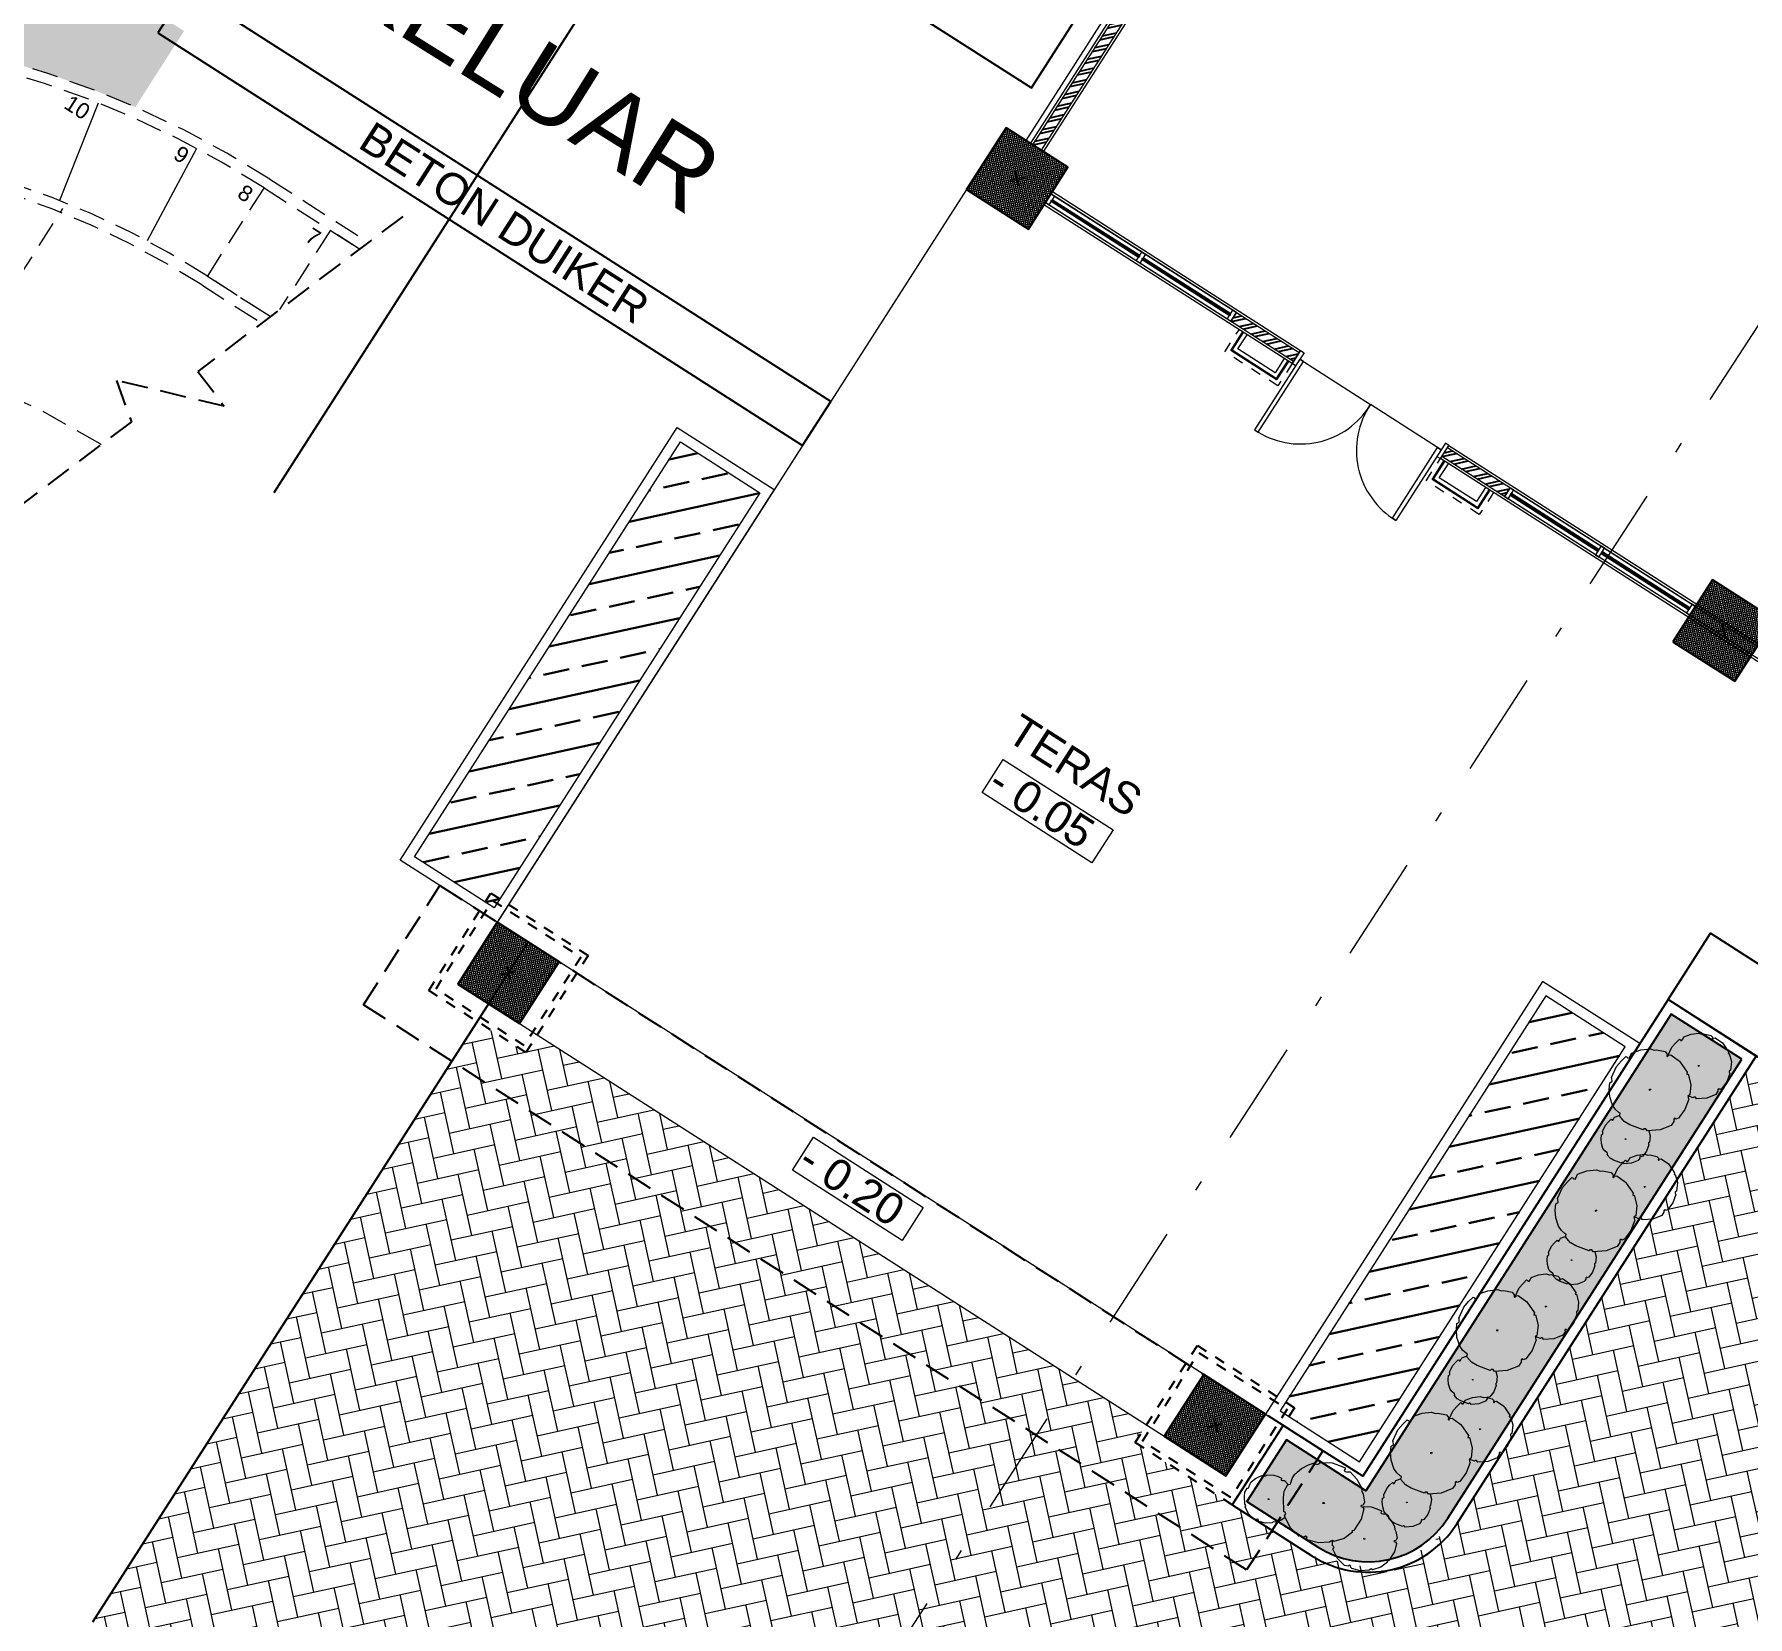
# Model space of a CAD drawing. Header units: inches. Extents: x 249 to 1192, y -18 to 440.
# Drawn here: x 935.13 to 951.47, y 67.34 to 82.44 of the extents above; entities that cross this region are included whole.
import ezdxf

# ---------------------------------------------------------------- set-up
doc = ezdxf.new("R2010")
doc.units = ezdxf.units.IN
doc.header["$MEASUREMENT"] = 0
for name, pattern in [('CENTER2', [1.125, 0.75, -0.125, 0.125, -0.125]), ('DASHDOT', [1, 0.5, -0.25, 0, -0.25]), ('DASHED2', [0.375, 0.25, -0.125]), ('HIDDEN', [0.375, 0.25, -0.125])]:
    doc.linetypes.add(name, pattern=pattern)
for name, color, linetype, lineweight in [('ARSIR BETON', 8, 'Continuous', 0), ('ARSIR WARNA', 66, 'Continuous', 0), ('DINDING', 6, 'Continuous', 0), ('DINDING2', 137, 'Continuous', 20), ('KACA', 141, 'Continuous', 30), ('KUSEN', 16, 'Continuous', 15), ('NOTASI GRID', 85, 'Continuous', 20), ('PARTISI', 113, 'Continuous', 15), ('TEXT (KET. RUANG)', 7, 'Continuous', 5), ('VEGETASI', 60, 'Continuous', 0)]:
    doc.layers.add(name, color=color, linetype=linetype, lineweight=lineweight)
for name, color, linetype in [('ARSIR DINDING', 64, 'Continuous'), ('AS', 15, 'CENTER2'), ('ATAP', 123, 'Continuous'), ('KANSTEEN', 204, 'Continuous'), ('KENDARAAN', 9, 'Continuous'), ('KOLOM', 5, 'Continuous'), ('N', 250, 'Continuous'), ('RUMPUT', 86, 'Continuous'), ('SALURAN', 117, 'Continuous')]:
    doc.layers.add(name, color=color, linetype=linetype)
doc.styles.add('ATTR', font='romans.shx', dxfattribs={"width": 0.8, "height": 0.470416260033865})
doc.styles.get("Standard").update_dxf_attribs({"font": 'arial.ttf'})
pattern_1 = [(57.36874968947846, (0, 0), (-0.0535506494527033, 0.244197313478704), [0.046875, -0.30667839075]), (12.36874968947846, (0, 0), (-0.05355064946683093, 0.2441973135431277), [0.04687499999999999, -0.203125]), (102.3687496894784, (0, 0), (-0.2441973135431277, -0.05355064946683093), [0.04687499999999999, -0.203125])]

# ---------------------------------------------------------------- blocks, each defined once
blk = doc.blocks.new('TAPAK')
at = {"layer": 'NOTASI GRID', "linetype": 'DASHDOT', "ltscale": 2}
blk.add_lwpolyline([(154.0571275400661, 168.1207261431318), (216.5873062685326, 264.2911484895876)], dxfattribs=at)
blk = doc.blocks.new('K1')
at = {"layer": 'ARSIR BETON'}
h = blk.add_hatch(dxfattribs=at)
h.set_pattern_fill('ANSI37', color=256, scale=0.15, style=0)
h.set_pattern_definition([(45, (258.3748891430789, 277.1207513811261), (-0.01325825214724776, 0.01325825214724777), []), (135, (258.3748891430789, 277.1207513811261), (-0.01325825214724777, -0.01325825214724776), [])])
h.paths.add_polyline_path([(259.1248891430789, 277.170751381126), (259.1248891430789, 277.870751381126), (258.4248891430789, 277.870751381126), (258.4248891430789, 277.170751381126)])
at = {"layer": 'KOLOM'}
blk.add_lwpolyline([(258.4248891430789, 277.170751381126), (259.1248891430789, 277.170751381126), (259.1248891430789, 277.870751381126), (258.4248891430789, 277.870751381126)], close=True, dxfattribs=at)
for points in [[(258.7248891430789, 277.5707513811261), (258.8248891430789, 277.4707513811261)], [(258.7248891430789, 277.4707513811261), (258.8248891430789, 277.5707513811261)]]:
    blk.add_lwpolyline(points, dxfattribs=at)
blk = doc.blocks.new('P1')
for points in [[(-56.663672384632, 234.1861298480323), (-56.663672384632, 234.9861298480323), (-56.623672384632, 234.9861298480323), (-56.623672384632, 234.1861298480323), (-56.663672384632, 234.1861298480323)], [(-55.06367238463201, 234.1861298480323), (-55.06367238463201, 234.9861298480323), (-55.10367238463201, 234.9861298480323), (-55.10367238463201, 234.1861298480323), (-55.06367238463201, 234.1861298480323)], [(-56.663672384632, 234.1861298480323), (-55.863672384632, 234.1861298480323)], [(-55.06367238463201, 234.1861298480323), (-55.863672384632, 234.1861298480323)]]:
    blk.add_lwpolyline(points)
for points in [[(-56.703672384632, 234.1111298480323), (-56.663672384632, 234.1111298480323), (-56.663672384632, 234.2611298480323), (-56.703672384632, 234.2611298480323)], [(-55.02367238463201, 234.1111298480323), (-55.06367238463201, 234.1111298480323), (-55.06367238463201, 234.2611298480323), (-55.02367238463201, 234.2611298480323)]]:
    blk.add_lwpolyline(points, close=True)
for centre, start, end in [((-56.643672384632, 234.2061298480323), 358.5311992856155, 91.468800714386), ((-55.08367238463201, 234.2061298480323), 88.53119928561435, 181.4688007143845)]:
    blk.add_arc(centre, 0.78025636812524, start, end)
blk = doc.blocks.new('LT1')
at = {"layer": 'ARSIR DINDING'}
h = blk.add_hatch(dxfattribs=at)
h.set_pattern_fill('ANSI32', color=256, scale=0.25, style=0)
h.set_pattern_definition([(45, (703.0583374765145, 114.5069439239885), (-0.06629126073623882, 0.06629126073623884), []), (45, (703.1025316502645, 114.5069439239885), (-0.06629126073623882, 0.06629126073623884), [])])
h.paths.add_polyline_path([(703.0583374765145, 114.5069439239885), (703.1583374765147, 114.5069439239885), (703.1583374765147, 134.0819439239885), (703.0583374765145, 134.0819439239885)])
h = blk.add_hatch(dxfattribs=at)
h.set_pattern_fill('ANSI32', color=256, scale=0.25, style=0)
h.set_pattern_definition([(45, (705.5585938446392, 114.1069439239885), (-0.06629126073623882, 0.06629126073623884), []), (45, (705.6027880183892, 114.1069439239885), (-0.06629126073623882, 0.06629126073623884), [])])
h.paths.add_polyline_path([(706.2685938446396, 114.2069439239884), (705.5585938446392, 114.2069439239884), (705.5585938446392, 114.1069439239885), (706.2685938446396, 114.1069439239885)])
h.paths.add_polyline_path([(708.6585938446398, 114.2069439239884), (707.9485938446395, 114.2069439239884), (707.9485938446395, 114.1069439239885), (708.6585938446398, 114.1069439239885)])
at = {"layer": 'KACA'}
h = blk.add_hatch(dxfattribs=at)
h.set_pattern_fill('ANSI33', color=256, scale=2, style=0)
h.set_pattern_definition([(45, (701.7583321576657, 105.6074566602387), (-0.3535533905932737, 0.3535533905932738), []), (45, (702.1118855476657, 105.6074566602387), (-0.3535533905932737, 0.3535533905932738), [0.25, -0.125])])
edge = h.paths.add_edge_path()
edge.add_line((702.6580821783785, 110.3074566469427), (702.6583321576657, 105.6074566602387))
edge.add_line((702.6583321576657, 105.6074566602387), (701.7583321576657, 105.6074566602387))
edge.add_line((701.7583321576657, 105.6074566602387), (701.7583321576658, 110.3074566469428))
edge.add_line((701.7583321576658, 110.3074566469428), (702.657569442128, 110.3074566469427))
edge.add_line((711.5593618790266, 110.3074566469427), (711.5591118997395, 105.6074566602387))
edge.add_line((711.5591118997395, 105.6074566602387), (712.4591118997395, 105.6074566602387))
edge.add_line((712.4591118997395, 105.6074566602387), (712.4591118997394, 110.3074566469428))
edge.add_line((712.4591118997394, 110.3074566469428), (711.5598746152772, 110.3074566469427))
at = {"layer": 'AS', "linetype": 'DASHED2'}
blk.add_lwpolyline([(698.3688218723073, 110.6917992896737), (697.520184238755, 108.3930851020024), (697.911329674938, 108.2486823140797), (696.9120616114376, 107.9010254725008), (697.2446867854396, 107.6468420890072), (696.0788452280564, 104.4889141082321)], dxfattribs=at)
at = {"layer": 'AS', "linetype": 'HIDDEN', "ltscale": 0.35}
for points in [[(702.5588502127649, 105.707456660239), (703.658850212765, 105.707456660239), (703.658850212765, 104.6074566602387), (702.5588502127649, 104.6074566602387)], [(702.6088502127649, 105.6574566602389), (703.608850212765, 105.6574566602389), (703.608850212765, 104.6574566602387), (702.6088502127649, 104.6574566602387)], [(710.5585938446395, 105.7074566602389), (711.6585938446395, 105.7074566602389), (711.6585938446395, 104.6074566602387), (710.5585938446395, 104.6074566602387)], [(710.6085938446395, 105.6574566602389), (711.6085938446396, 105.6574566602389), (711.6085938446396, 104.6574566602387), (710.6085938446395, 104.6574566602387)]]:
    blk.add_lwpolyline(points, close=True, dxfattribs=at)
at = {"layer": 'ATAP', "linetype": 'HIDDEN'}
blk.add_lwpolyline([(712.108850212765, 104.1574566602388), (702.108850212765, 104.1574566602388), (702.108850212765, 105.5074566602387), (712.108850212765, 105.5074566602387)], close=True, dxfattribs=at)
at = {"layer": 'DINDING'}
for points in [[(722.1528872432777, 134.2319439239878), (722.1528872432777, 134.2819439239878), (703.0333374765146, 134.2819439239878), (702.9833374765146, 134.2819439239878), (702.9833374765146, 114.5069439239885)], [(702.758850212765, 113.8069439239885), (702.758850212765, 105.1574566602388)], [(728.6825683721388, 111.6574566602391), (712.5591118997394, 111.6574566602391)], [(712.5591118997394, 105.5074566602385), (712.5591118997394, 111.6574566602389)], [(702.758089044753, 110.4074566469427), (702.7583374765154, 105.5074566602387), (701.6583321576657, 105.5074566602387), (701.6583321576658, 110.4074566469428), (702.758089044753, 110.4074566469427)], [(702.6580821783785, 110.3074566469427), (702.6583321576657, 105.6074566602387), (701.7583321576657, 105.6074566602387), (701.7583321576658, 110.3074566469428), (702.657569442128, 110.3074566469427)], [(711.4593550126522, 110.4074566469427), (711.4591065808897, 105.5074566602387), (712.5591118997395, 105.5074566602387), (712.5591118997394, 110.4074566469428), (711.4593550126522, 110.4074566469427)], [(711.5593618790266, 110.3074566469427), (711.5591118997395, 105.6074566602387), (712.4591118997395, 105.6074566602387), (712.4591118997394, 110.3074566469428), (711.5598746152772, 110.3074566469427)], [(696.3613193517499, 110.1771248032393), (696.4424551153601, 109.1804217442177)], [(695.3393357768737, 110.0358920805615), (695.5315567116661, 109.0545404044397)]]:
    blk.add_lwpolyline(points, dxfattribs=at)
for points in [[(703.0333374765145, 114.5069439239885), (703.1833374765146, 114.5069439239885), (703.1833374765146, 134.0819439239885), (703.0333374765145, 134.0819439239885)], [(706.2685938446396, 114.0819439239884), (703.4583374765145, 114.0819439239884), (703.4583374765145, 114.2319439239885), (706.2685938446396, 114.2319439239885)], [(707.9485938446395, 114.2319439239885), (714.2682092924521, 114.2319439239884), (714.2682092924521, 114.0819439239883), (707.9485938446395, 114.0819439239885)], [(703.4588502127649, 104.8074566602387), (710.7585938446402, 104.8074566602387), (710.7585938446402, 105.5074566602387), (703.4588502127649, 105.5074566602387)]]:
    blk.add_lwpolyline(points, close=True, dxfattribs=at)
at = {"layer": 'DINDING', "linetype": 'DASHED2'}
for points in [[(697.107768376964, 110.3074566602388, 0.4142135623730915), (687.8077683769642, 101.0074566602389), (687.8077683769641, 94.25853849603962)], [(697.107768376964, 110.2074566602388, 0.4142135623730941), (687.9077683769641, 101.0074566602389), (687.9077683769641, 94.25853849603962)], [(688.907768376964, 91.00745666023883), (688.907768376964, 101.0074566602389, -0.4142135623730919), (697.107768376964, 109.207456660239), (697.8208333389001, 109.207456660239)], [(689.007768376964, 91.00745666023883), (689.007768376964, 101.0074566602389, -0.414213562373095), (697.107768376964, 109.1074566602389), (697.7839154115603, 109.1074566602389)], [(697.107768376964, 107.3074566602391, 0.4142135623730924), (690.8077683769638, 101.0074566602389), (690.8077683769638, 91.00745666023883)]]:
    blk.add_lwpolyline(points, format="xyb", dxfattribs=at)
for points in [[(697.1077683769639, 110.3074566602388), (698.226930539637, 110.3074566602388)], [(697.1077683769639, 110.2074566602388), (698.1900126122972, 110.2074566602388)], [(697.108850212765, 110.2074566602387), (697.858850212765, 110.2074566602387), (697.858850212765, 109.3104333889027)], [(697.8202225256844, 109.2058021436943), (697.108850212765, 109.2058021436943), (697.108850212765, 110.2074566602387)], [(698.1900126122972, 110.2074566602387), (697.858850212765, 110.2074566602387), (697.858850212765, 109.3104333889027)], [(695.5988502127652, 105.2119358373636), (695.5988502127652, 109.0074566602389)], [(697.107768376964, 107.3074566602391), (697.1193927194454, 107.3074566602391)]]:
    blk.add_lwpolyline(points, dxfattribs=at)
at = {"layer": 'DINDING2'}
for points in [[(703.0583374765145, 114.5069439239885), (703.1583374765147, 114.5069439239885), (703.1583374765147, 134.0819439239885), (703.0583374765145, 134.0819439239885)], [(706.2685938446396, 114.1069439239885), (703.4583374765145, 114.1069439239885), (703.4583374765145, 114.2069439239884), (706.2685938446396, 114.2069439239884)], [(714.2682092924521, 114.1069439239885), (707.9485938446395, 114.1069439239885), (707.9485938446395, 114.2069439239884), (714.2682092924521, 114.2069439239884)]]:
    blk.add_lwpolyline(points, close=True, dxfattribs=at)
at = {"layer": 'KACA'}
for points in [[(703.4988502127644, 114.1619439239885), (704.4887220287018, 114.1619439239885), (704.4887220287018, 114.1519439239885), (703.4988502127644, 114.1519439239885)], [(705.5185938446391, 114.1619439239885), (704.5287220287017, 114.1619439239885), (704.5287220287017, 114.1519439239885), (705.5185938446391, 114.1519439239885)], [(708.6985938446398, 114.1619439239885), (709.6884656605772, 114.1619439239885), (709.6884656605772, 114.1519439239885), (708.6985938446398, 114.1519439239885)], [(710.7183374765145, 114.1619439239885), (709.7284656605772, 114.1619439239885), (709.7284656605772, 114.1519439239885), (710.7183374765145, 114.1519439239885)]]:
    blk.add_lwpolyline(points, close=True, dxfattribs=at)
at = {"layer": 'KENDARAAN'}
blk.add_lwpolyline([(699.7583374765146, 114.9569439239885), (702.7583374765146, 114.9569439239885), (702.7583374765146, 120.7569439239885), (699.7583374765146, 120.7569439239885)], close=True, dxfattribs=at)
at = {"layer": 'KUSEN'}
for points in [[(703.4588502127644, 114.1069439239885), (703.4588502127644, 114.2069439239885), (703.4988502127644, 114.2069439239885), (703.4988502127644, 114.1069439239885), (703.4588502127644, 114.1069439239885)], [(704.4887220287018, 114.1069439239885), (704.4887220287018, 114.2069439239885), (704.5287220287017, 114.2069439239885), (704.5287220287017, 114.1069439239885), (704.4887220287018, 114.1069439239885)], [(705.5185938446392, 114.1069439239885), (705.5185938446392, 114.2069439239885), (705.5585938446392, 114.2069439239885), (705.5585938446392, 114.1069439239885), (705.5185938446392, 114.1069439239885)], [(708.6985938446397, 114.1069439239885), (708.6985938446397, 114.2069439239885), (708.6585938446398, 114.2069439239885), (708.6585938446398, 114.1069439239885), (708.6985938446397, 114.1069439239885)], [(709.7284656605772, 114.1069439239885), (709.7284656605772, 114.2069439239885), (709.6884656605772, 114.2069439239885), (709.6884656605772, 114.1069439239885), (709.7284656605772, 114.1069439239885)], [(710.7583374765145, 114.1069439239885), (710.7583374765145, 114.2069439239885), (710.7183374765145, 114.2069439239885), (710.7183374765145, 114.1069439239885), (710.7583374765145, 114.1069439239885)]]:
    blk.add_lwpolyline(points, dxfattribs=at)
for points in [[(703.4588502127644, 114.1069439239885), (705.5585938446392, 114.1069439239885), (705.5585938446392, 114.2069439239885), (703.4588502127644, 114.2069439239885)], [(710.7583374765145, 114.1069439239885), (708.6585938446398, 114.1069439239885), (708.6585938446398, 114.2069439239885), (710.7583374765145, 114.2069439239885)]]:
    blk.add_lwpolyline(points, close=True, dxfattribs=at)
at = {"layer": 'PARTISI', "linetype": 'DASHED2', "ltscale": 0.1}
for points in [[(706.2685938446396, 114.0819439239884), (706.2685938446396, 113.8319439239884), (705.6685938446396, 113.8319439239884), (705.6685938446396, 114.0819439239885)], [(708.5485938446394, 114.0819439239884), (708.5485938446394, 113.8319439239884), (707.9485938446395, 113.8319439239884), (707.9485938446395, 114.0819439239884)]]:
    blk.add_lwpolyline(points, dxfattribs=at)
at = {"layer": 'PARTISI'}
for points in [[(706.2285938446396, 114.0819439239884), (706.2285938446396, 113.8719439239884), (705.7085938446396, 113.8719439239884), (705.7085938446396, 114.0819439239885)], [(706.2185938446396, 114.0819439239884), (706.2185938446396, 113.8819439239884), (705.7185938446396, 113.8819439239884), (705.7185938446396, 114.0819439239885)], [(706.1785938446396, 114.0819439239884), (706.1785938446396, 113.9219439239884), (705.7585938446396, 113.9219439239884), (705.7585938446396, 114.0819439239885)], [(708.5085938446394, 114.0819439239884), (708.5085938446394, 113.8719439239884), (707.9885938446395, 113.8719439239884), (707.9885938446395, 114.0819439239884)], [(708.4985938446395, 114.0819439239884), (708.4985938446395, 113.8819439239884), (707.9985938446395, 113.8819439239884), (707.9985938446395, 114.0819439239884)], [(708.4585938446395, 114.0819439239884), (708.4585938446395, 113.9219439239884), (708.0385938446394, 113.9219439239884), (708.0385938446394, 114.0819439239884)]]:
    blk.add_lwpolyline(points, dxfattribs=at)
at = {"layer": 'SALURAN'}
for points in [[(719.6080811083893, 110.9069439239912), (712.5591118997394, 110.9069439239912), (712.5591118997394, 111.6574566602389), (719.6080811083893, 111.6574566602389)], [(695.4583374765145, 110.9069439239912), (702.758850212765, 110.9069439239912), (702.758850212765, 111.4069439239862), (695.4583374765145, 111.4069439239862)]]:
    blk.add_lwpolyline(points, close=True, dxfattribs=at)
at = {"layer": 'TEXT (KET. RUANG)', "color": 1}
for points in [[(705.9858999337991, 109.4170118151228), (707.228364647665, 109.4170118151228), (707.228364647665, 109.0439617555849), (705.9858999337991, 109.0439617555849)], [(706.4043292408977, 105.4061632196273), (707.6467939547636, 105.4061632196273), (707.6467939547636, 105.0331131600894), (706.4043292408977, 105.0331131600894)]]:
    blk.add_lwpolyline(points, close=True, dxfattribs=at)
at = {"layer": 'KOLOM'}
for p in [(444.3334483334357, -163.3638074571375), (452.3334483334357, -163.3638074571375), (444.333961069686, -172.3632947208873), (452.333961069686, -172.3632947208873)]:
    blk.add_blockref('K1', p, dxfattribs=at)
at = {"layer": 'KUSEN', "rotation": 179.9999999999999}
blk.add_blockref('P1', (651.2449214600078, 348.3430737720208), dxfattribs=at)
at = {"layer": 'TEXT (KET. RUANG)'}
for s, height, p in [('BETON DUIKER', 0.3014990433612379, (697.6394305287657, 111.014209761806)), ('9', 0.1507495216806189, (696.2151108406493, 109.9750423577786)), ('10', 0.1507495216806189, (695.076778855069, 109.8188518891596)), ('TERAS', 0.3014990433612379, (705.8906912167492, 109.5874484832914)), ('- 0.05', 0.3014990433612379, (705.997705337422, 109.0873241493813)), ('- 0.20', 0.3014990433612379, (706.4161346445205, 105.0764755538858))]:
    blk.add_text(s, height=height, dxfattribs=at).set_placement(p)
at = {"layer": 'TEXT (KET. RUANG)', "linetype": 'DASHED2'}
for s, p in [('8', (696.9284227164727, 109.9930039923485)), ('7', (697.6956822688521, 109.9930039923485))]:
    blk.add_text(s, height=0.1507495216806189, dxfattribs=at).set_placement(p)
blk = doc.blocks.new('Tree Clump 3')
for points in [[(44.82099999999991, 34.55499999999984), (45.1239999999998, 34.47699999999986), (56.86099999999988, 42.37699999999995), (62.43600000000015, 49.14800000000014), (66.54399999999987, 55.16699999999992), (65.66399999999976, 56.67200000000003), (64.49000000000024, 56.67200000000003), (63.90300000000025, 58.55299999999988), (65.66399999999976, 60.05699999999979), (69.1850000000004, 62.31399999999985), (71.23900000000003, 73.59999999999991), (70.65199999999959, 84.88499999999976), (68.59799999999996, 89.02300000000014), (68.59799999999996, 92.0319999999997), (64.7829999999999, 101.4369999999999), (61.55600000000004, 103.3179999999998), (59.20800000000008, 102.5649999999996), (58.32799999999997, 103.3179999999998), (59.79500000000007, 104.8220000000001), (60.08899999999994, 107.4549999999999), (50.99199999999973, 116.4839999999999), (36.61400000000003, 123.2549999999997), (34.26699999999983, 122.1259999999997), (34.26699999999983, 124.0070000000001), (21.94300000000021, 125.136), (9.913000000000011, 121.75), (9.031999999999698, 119.8689999999997), (6.978000000000065, 119.4929999999999), (5.217999999999847, 119.8689999999997), (-6.226000000000113, 113.4739999999997), (-15.029, 104.4459999999999), (-15.61599999999999, 101.0599999999999), (-14.14800000000014, 100.6839999999997), (-15.029, 98.80299999999988), (-17.66999999999962, 98.42700000000013), (-21.77800000000025, 94.66499999999996), (-25.00499999999965, 80.74699999999984), (-23.53800000000047, 65.69999999999982), (-20.89699999999993, 64.57099999999991), (-20.60400000000027, 62.31399999999985), (-21.48399999999992, 61.18599999999969), (-17.40200000000004, 54.08300000000008)], [(-58.51800000000048, -10.8760000000002), (-66.31999999999971, -10.16100000000006), (-75.3430000000003, -12.70100000000048), (-76.00300000000016, -14.11100000000033), (-77.54300000000012, -14.39300000000003), (-78.86400000000003, -14.11100000000033), (-87.44700000000012, -18.9079999999999), (-94.04899999999998, -25.67900000000009), (-94.48900000000003, -28.2180000000003), (-93.38800000000037, -28.5), (-94.04899999999998, -29.91100000000006), (-96.029, -30.19300000000021), (-99.10999999999967, -33.01400000000012), (-101.5309999999999, -43.45299999999997), (-100.431, -54.73800000000006), (-98.44999999999982, -55.58500000000026), (-98.23000000000002, -57.27800000000002), (-98.88999999999987, -58.12400000000025), (-92.72800000000007, -68.84500000000025), (-89.20699999999988, -73.35900000000015), (-83.48499999999967, -76.74500000000012), (-82.60500000000002, -76.18000000000029), (-81.28499999999985, -75.61600000000021), (-80.404, -76.74500000000012), (-77.32300000000032, -79.2840000000001), (-73.36200000000008, -81.25900000000024), (-65.65999999999985, -82.38699999999994), (-58.83699999999999, -81.82300000000009), (-53.33600000000024, -80.41200000000003), (-53.11599999999999, -79.2840000000001), (-52.23499999999967, -78.1550000000002), (-50.03499999999985, -77.87300000000005), (-48.9340000000002, -78.1550000000002), (-40.13200000000006, -72.23000000000025), (-35.94999999999982, -67.15200000000004), (-32.86900000000014, -62.63800000000015), (-33.529, -61.51000000000022), (-34.40999999999985, -61.51000000000022), (-34.84999999999991, -60.09900000000016), (-33.529, -58.97000000000025), (-30.88800000000037, -57.27800000000002), (-29.56100000000015, -49.98400000000015)]]:
    blk.add_lwpolyline(points)
for points in [[(23.99699999999984, 77.73799999999983), (22.5300000000002, 76.98499999999967), (23.11699999999973, 76.23300000000017), (24.29100000000017, 76.23300000000017)], [(-16.50499999999965, 56.89599999999973), (-17.60500000000002, 54.54499999999962), (-20.17300000000023, 54.07499999999982), (-22.37400000000025, 54.54499999999962), (-36.67800000000034, 46.55200000000013), (-47.68199999999979, 35.26600000000008), (-48.41499999999996, 31.03399999999965), (-46.58100000000013, 30.56399999999985), (-47.68199999999979, 28.21300000000019), (-50.98300000000017, 27.74299999999994), (-56.11800000000039, 23.04099999999971), (-60.15200000000004, 5.641999999999825), (-58.31899999999996, -13.16600000000017), (-55.01699999999983, -14.57700000000023), (-54.65100000000029, -17.39800000000014), (-55.7510000000002, -18.8090000000002), (-45.48100000000022, -36.67700000000013), (-39.61300000000028, -44.20100000000048), (-30.07600000000002, -49.84300000000007), (-28.60899999999992, -48.90300000000002), (-26.40800000000036, -47.96300000000019), (-24.94100000000026, -49.84300000000007), (-19.80600000000004, -54.07500000000027), (-13.20400000000018, -57.36699999999996), (-0.3669999999997344, -59.24800000000005), (11.00399999999991, -58.30700000000002), (20.17300000000023, -55.95600000000036), (20.53999999999996, -54.07500000000027), (22.00699999999961, -52.19400000000019), (25.67500000000018, -51.72400000000016), (27.50900000000001, -52.19400000000019), (42.18000000000029, -42.32000000000016), (49.14899999999989, -33.85600000000022), (54.28399999999965, -26.33199999999988), (53.18399999999974, -24.45200000000023), (51.71699999999964, -24.45200000000023), (50.98300000000017, -22.10000000000036), (53.18399999999974, -20.22000000000025), (57.58500000000004, -17.39800000000014), (60.15300000000025, -3.291999999999916), (59.41899999999987, 10.8149999999996), (56.85199999999986, 15.98700000000008), (56.85199999999986, 19.7489999999998), (52.08300000000008, 31.50499999999965), (48.04899999999998, 33.85599999999977), (45.11400000000003, 32.91499999999996), (44.01399999999967, 33.85599999999977), (45.84799999999996, 35.73599999999988), (46.21500000000015, 39.02799999999979), (34.84500000000025, 50.3130000000001), (16.87199999999984, 58.77700000000004), (13.9380000000001, 57.36699999999973), (13.9380000000001, 59.71799999999985), (-1.467000000000098, 61.12800000000016)], [(1.101000000000113, 1.880999999999858), (-0.7330000000001746, 0.9399999999995998), (0, 0), (1.466999999999643, 0)], [(-64.779, -45.71000000000026), (-65.87999999999965, -46.27400000000011), (-65.4399999999996, -46.83900000000017), (-64.5590000000002, -46.83900000000017)]]:
    blk.add_lwpolyline(points, close=True)
at = {"style": 'ATTR', "width": 0.8, "flags": 9}
blk.add_attdef('ESTCODE', (0, 0), '', height=0.0005188074999999998, dxfattribs=at)

msp = doc.modelspace()

# ---------------------------------------------------------------- hatches: boundary and pattern name
at = {"layer": 'ARSIR WARNA'}
h = msp.add_hatch(dxfattribs=at)
h.set_pattern_fill('AR-HBONE', color=45, scale=0.05, angle=327.3687496894784, style=0)
h.set_pattern_definition([(12.36874968947847, (568.5500983639363, 227.5969538557964), (0.1525173312610375, 0.2381983704079668), [0.6, -0.2]), (102.3687496894785, (568.7454562147883, 227.6397943753737), (0.1525173312610375, 0.2381983704079668), [0.6000000000000001, -0.2])])
h.paths.add_polyline_path([(945.7383969514065, 69.17081648474772), (939.9277197910651, 72.89136659513194), (939.8198737518819, 72.72293491214884), (939.3566866236786, 73.01951151990248), (935.6899212914487, 67.2928342984743), (941.2269886608047, 63.74747529060061), (941.7773881901635, 64.58248203220445), (942.0527952252528, 64.86714070832464), (942.3990290058684, 65.04883824564752), (942.7895239091205, 65.02869981366202), (943.1587768009947, 64.88541025120298), (949.9082652820256, 60.56374352971154), (955.806368098546, 69.96702441633215), (951.554336192833, 72.68958107188519), (948.6966926373468, 68.22657327797958), (948.0687368202989, 67.76580347389539), (947.3153040265158, 67.92364505898006), (945.6305509122233, 69.0023848017646)])
at = {"layer": 'RUMPUT'}
h = msp.add_hatch(dxfattribs=at)
h.set_pattern_fill('GRASS', color=256, scale=0.25, angle=-32.63125031052153, style=0)
h.set_pattern_definition(pattern_1)
edge = h.paths.add_edge_path(flags=17)
edge.add_line((928.2641801358429, 87.77966679945874), (928.2102571162511, 87.69545095796715))
edge.add_line((928.2102571162511, 87.69545095796715), (927.4523145428277, 88.18075813429114))
edge.add_line((927.4523145428277, 88.18075813429114), (927.9376217191518, 88.93870070771442))
edge.add_line((927.9376217191518, 88.93870070771442), (944.9810419464964, 115.3713075449288))
edge.add_line((944.9810419464964, 115.3713075449288), (944.6881731201454, 115.5588301200329))
edge.add_line((944.6881731201454, 115.5588301200329), (940.4070226355534, 108.5805976980109))
edge.add_line((940.4070226355534, 108.5805976980109), (924.7936289507031, 90.12836316794235))
edge.add_line((924.7936289507031, 90.12836316794235), (906.9246372932737, 96.97757937312682))
edge.add_line((906.9246372932737, 96.97757937312682), (902.6198956972332, 99.28170147302345))
edge.add_line((902.6198956972332, 99.28170147302345), (887.5537847216924, 69.67303889785137))
edge.add_line((887.5537847216924, 69.67303889785137), (887.5839640358097, 69.65371522052908))
edge.add_line((887.5839640358097, 69.65371522052908), (891.466421446403, 75.71725580791895))
edge.add_line((891.466421446403, 75.71725580791895), (893.1507382762345, 74.6387954160869))
edge.add_line((893.1507382762345, 74.6387954160869), (895.8468892558133, 78.84958749066337))
edge.add_line((895.8468892558133, 78.84958749066337), (898.4575803420505, 77.17797388332485))
edge.add_line((898.4575803420505, 77.17797388332485), (900.9840555867966, 75.56028329557753))
edge.add_line((900.9840555867966, 75.56028329557753), (903.1766002224103, 74.15640695535856))
edge.add_line((903.1766002224103, 74.15640695535856), (906.0370060762891, 72.32490212008338))
edge.add_line((906.0370060762891, 72.32490212008338), (908.5634813210349, 70.70721153233623))
edge.add_line((908.5634813210349, 70.70721153233623), (911.0899565657808, 69.08952094458907))
edge.add_arc((911.5752637421049, 69.84746351801277), 0.8999999999999068, 237.3687496894809, 417.3687496894814)
edge.add_line((912.060570918429, 70.60540609143649), (909.5340956736832, 72.22309667918358))
edge.add_line((909.5340956736832, 72.22309667918358), (907.0076204289373, 73.84078726693082))
edge.add_line((907.0076204289373, 73.84078726693082), (905.4287087104201, 74.85175724624926))
edge.add_line((905.4287087104201, 74.85175724624926), (904.4811451841913, 75.45847785467842))
edge.add_line((904.4811451841913, 75.45847785467842), (901.9546699394457, 77.07616844242597))
edge.add_line((901.9546699394457, 77.07616844242597), (899.4281946946996, 78.69385903017334))
edge.add_line((899.4281946946996, 78.69385903017334), (896.8175036084624, 80.36547263751206))
edge.add_line((896.8175036084624, 80.36547263751206), (899.5136545880416, 84.57626471208866))
edge.add_line((899.5136545880416, 84.57626471208866), (897.8293377582106, 85.65472510392057))
edge.add_line((897.8293377582106, 85.65472510392057), (901.711795168804, 91.71826569131034))
edge.add_line((901.711795168804, 91.71826569131034), (903.396111998635, 90.63980529947843))
edge.add_line((903.396111998635, 90.63980529947843), (906.0922629782137, 94.85059737405518))
edge.add_line((906.0922629782137, 94.85059737405518), (921.3353302881803, 85.09053082797953))
edge.add_line((921.3353302881803, 85.09053082797953), (926.4724966191636, 81.8012266328933))
edge.add_line((926.4724966191636, 81.8012266328933), (923.7225291895686, 77.50638515495434))
edge.add_line((923.7225291895686, 77.50638515495434), (919.4630514694381, 70.79575980628869))
edge.add_line((919.4630514694381, 70.79575980628869), (919.6768221338964, 70.6588834238465))
edge.add_line((919.6768221338964, 70.6588834238465), (925.0547665600768, 78.97698642392996))
edge.add_arc((932.3615963517668, 73.22370576023272), 9.300000000000063, 66.3350080141156, 141.7836714338509, ccw=False)
edge.add_line((936.0945068641443, 81.74165029554075), (936.5596564253326, 82.46811112825382))
edge.add_line((936.5596564253326, 82.46811112825382), (928.2641801358429, 87.77966679945874))
edge = h.paths.add_edge_path()
edge.add_arc((902.0036540352788, 51.04019550044824), 2.899999999999944, 21.48045213667681, 57.36874968948014)
edge.add_line((903.5674216034345, 53.48245490370259), (886.5721298860624, 64.36446275412109))
edge.add_line((886.5721298860624, 64.36446275412109), (889.2682808656411, 68.575254828697))
edge.add_line((889.2682808656411, 68.575254828697), (887.5537847216924, 69.67303889785137))
edge.add_line((887.5537847216924, 69.67303889785137), (884.8649772892379, 64.38886223630908))
edge.add_line((884.8649772892379, 64.38886223630908), (899.8177184374615, 52.38925393144922))
edge.add_line((899.8177184374615, 52.38925393144922), (892.7388052037916, 34.03850843705635))
edge.add_line((892.7388052037916, 34.03850843705635), (893.045840120689, 33.8974270920169))
edge.add_line((893.045840120689, 33.8974270920169), (904.7022274439962, 52.10212843513062))
edge = h.paths.add_edge_path()
edge.add_arc((936.7399936000423, 45.06376926786742), 1.89999999999996, 57.36874968947894, 147.3687496894797)
edge.add_line((935.1398926117033, 46.08830664010732), (918.367172414215, 19.89302387901222))
edge.add_line((918.367172414215, 19.89302387901222), (918.7450692695429, 19.62800377191144))
edge.add_line((918.7450692695429, 19.62800377191144), (936.7549778665605, 42.71331442345686))
edge.add_line((936.7549778665605, 42.71331442345686), (952.0053637954163, 30.06494154661328))
edge.add_line((952.0053637954163, 30.06494154661328), (952.4805707531593, 32.5023109921315))
edge.add_line((952.4805707531593, 32.5023109921315), (994.0278929164667, 85.51311961030572))
edge.add_line((994.0278929164667, 85.51311961030572), (953.000433015902, 112.1961135678978))
edge.add_line((953.000433015902, 112.1961135678978), (949.1372720901161, 114.3550084164287))
edge.add_line((949.1372720901161, 114.3550084164287), (945.2741111643297, 116.5139032649596))
edge.add_line((945.2741111643297, 116.5139032649596), (940.4070226355534, 108.5805976980109))
edge.add_line((940.4070226355534, 108.5805976980109), (924.7936289507031, 90.12836316794235))
edge.add_line((924.7936289507031, 90.12836316794235), (906.9246372932737, 96.97757937312682))
edge.add_line((906.9246372932737, 96.97757937312682), (902.6198956972332, 99.28170147302345))
edge.add_line((902.6198956972332, 99.28170147302345), (887.5537847216924, 69.67303889785137))
edge.add_line((887.5537847216924, 69.67303889785137), (887.5839640358097, 69.65371522052908))
edge.add_line((887.5839640358097, 69.65371522052908), (891.466421446403, 75.71725580791895))
edge.add_line((891.466421446403, 75.71725580791895), (893.1507382762345, 74.6387954160869))
edge.add_line((893.1507382762345, 74.6387954160869), (895.8468892558133, 78.84958749066337))
edge.add_line((895.8468892558133, 78.84958749066337), (898.4575803420505, 77.17797388332485))
edge.add_line((898.4575803420505, 77.17797388332485), (900.9840555867966, 75.56028329557753))
edge.add_line((900.9840555867966, 75.56028329557753), (903.1766002224103, 74.15640695535856))
edge.add_line((903.1766002224103, 74.15640695535856), (906.0370060762891, 72.32490212008338))
edge.add_line((906.0370060762891, 72.32490212008338), (908.5634813210349, 70.70721153233623))
edge.add_line((908.5634813210349, 70.70721153233623), (911.0899565657808, 69.08952094458907))
edge.add_arc((911.5752637421049, 69.84746351801277), 0.8999999999999068, 237.3687496894809, 417.3687496894814)
edge.add_line((912.060570918429, 70.60540609143649), (909.5340956736832, 72.22309667918358))
edge.add_line((909.5340956736832, 72.22309667918358), (907.0076204289373, 73.84078726693082))
edge.add_line((907.0076204289373, 73.84078726693082), (905.4287087104201, 74.85175724624926))
edge.add_line((905.4287087104201, 74.85175724624926), (904.4811451841913, 75.45847785467842))
edge.add_line((904.4811451841913, 75.45847785467842), (901.9546699394457, 77.07616844242597))
edge.add_line((901.9546699394457, 77.07616844242597), (899.4281946946996, 78.69385903017334))
edge.add_line((899.4281946946996, 78.69385903017334), (896.8175036084624, 80.36547263751206))
edge.add_line((896.8175036084624, 80.36547263751206), (899.5136545880416, 84.57626471208866))
edge.add_line((899.5136545880416, 84.57626471208866), (897.8293377582106, 85.65472510392057))
edge.add_line((897.8293377582106, 85.65472510392057), (901.711795168804, 91.71826569131034))
edge.add_line((901.711795168804, 91.71826569131034), (903.396111998635, 90.63980529947843))
edge.add_line((903.396111998635, 90.63980529947843), (906.0922629782137, 94.85059737405518))
edge.add_line((906.0922629782137, 94.85059737405518), (921.3353302881803, 85.09053082797953))
edge.add_line((921.3353302881803, 85.09053082797953), (926.4724966191636, 81.8012266328933))
edge.add_line((926.4724966191636, 81.8012266328933), (923.7225291895686, 77.50638515495434))
edge.add_line((923.7225291895686, 77.50638515495434), (919.4630514694381, 70.79575980628869))
edge.add_line((919.4630514694381, 70.79575980628869), (919.6768221338964, 70.6588834238465))
edge.add_line((919.6768221338964, 70.6588834238465), (925.0547665600768, 78.97698642392996))
edge.add_arc((932.3615963517668, 73.22370576023272), 9.300000000000063, 66.3350080141156, 141.7836714338509, ccw=False)
edge.add_line((936.0945068641443, 81.74165029554075), (936.5596564253326, 82.46811112825382))
edge.add_line((936.5596564253326, 82.46811112825382), (928.2641801358429, 87.77966679945874))
edge.add_line((928.2641801358429, 87.77966679945874), (928.2102571162511, 87.69545095796715))
edge.add_line((928.2102571162511, 87.69545095796715), (927.4523145428277, 88.18075813429114))
edge.add_line((927.4523145428277, 88.18075813429114), (927.9376217191518, 88.93870070771442))
edge.add_line((927.9376217191518, 88.93870070771442), (944.9810419464964, 115.3713075449288))
edge.add_line((944.9810419464964, 115.3713075449288), (944.8968261050047, 115.4252305645203))
edge.add_line((944.8968261050047, 115.4252305645203), (945.3821332813288, 116.1831731379438))
edge.add_line((945.3821332813288, 116.1831731379438), (945.0378815538876, 115.2746288968673))
edge.add_line((945.0378815538876, 115.2746288968673), (966.3961127163827, 101.4809171293647))
edge.add_line((966.3961127163827, 101.4809171293647), (987.2184795251612, 88.14845053534901))
edge.add_line((987.2184795251612, 88.14845053534901), (987.7848094723097, 89.0329327735874))
edge.add_line((987.7848094723097, 89.0329327735874), (987.302433925307, 88.09412145713429))
edge.add_line((987.302433925307, 88.09412145713429), (987.9761557069371, 87.66273134038346))
edge.add_line((987.9761557069371, 87.66273134038346), (989.8828169332337, 86.56062110194841))
edge.add_line((989.8828169332337, 86.56062110194841), (990.4566952614961, 86.19316942314298))
edge.add_line((990.4566952614961, 86.19316942314298), (978.5775728439762, 67.60634550868166))
edge.add_line((978.5775728439762, 67.60634550868166), (977.5716846833689, 68.26077967617172))
edge.add_line((977.5716846833689, 68.26077967617172), (973.9826760007685, 62.8408073817882))
edge.add_arc((963.9830200851626, 69.08097359424411), 11.78697555735094, 271.6088435800943, 328.0342658814109, ccw=False)
edge.add_line((964.3139503599157, 57.29864453998494), (963.9111392153795, 57.18526117887534))
edge.add_line((963.9111392153795, 57.18526117887534), (963.6031439829555, 56.90197414856324))
edge.add_line((963.6031439829555, 56.90197414856324), (962.2875738019668, 54.94786372696018))
edge.add_line((962.2875738019668, 54.94786372696018), (966.4964052996177, 52.25296809585404))
edge.add_line((966.4964052996177, 52.25296809585404), (961.5354874971927, 44.50511067863346))
edge.add_line((961.5354874971927, 44.50511067863346), (959.0090122524455, 46.12280126638152))
edge.add_line((959.0090122524455, 46.12280126638152), (955.8275540965428, 41.15406661838088))
edge.add_line((955.8275540965428, 41.15406661838088), (953.0774800973729, 36.85905870231281))
edge.add_line((953.0774800973729, 36.85905870231281), (937.7645309722823, 46.66387025620645))
h = msp.add_hatch(dxfattribs=at)
h.set_pattern_fill('GRASS', color=256, scale=0.25, angle=-32.63125031052153, style=0)
h.set_pattern_definition(pattern_1)
edge = h.paths.add_edge_path()
edge.add_line((896.8175036084624, 80.36547263751206), (899.5136545880416, 84.57626471208866))
edge.add_line((899.5136545880416, 84.57626471208866), (897.8293377582106, 85.65472510392057))
edge.add_line((897.8293377582106, 85.65472510392057), (901.711795168804, 91.71826569131034))
edge.add_line((901.711795168804, 91.71826569131034), (903.396111998635, 90.63980529947843))
edge.add_line((903.396111998635, 90.63980529947843), (906.0922629782137, 94.85059737405518))
edge.add_line((906.0922629782137, 94.85059737405518), (921.3353302881803, 85.09053082797953))
edge.add_line((921.3353302881803, 85.09053082797953), (926.4724966191636, 81.8012266328933))
edge.add_line((926.4724966191636, 81.8012266328933), (923.7225291895686, 77.50638515495397))
edge.add_line((923.7225291895686, 77.50638515495397), (919.4630514694381, 70.79575980628869))
edge.add_line((919.4630514694381, 70.79575980628869), (919.6768221338964, 70.6588834238465))
edge.add_line((919.6768221338964, 70.6588834238465), (925.0547665600768, 78.97698642392993))
edge.add_arc((932.3615963517669, 73.22370576023259), 9.300000000000214, 66.33500801411651, 141.7836714338508, ccw=False)
edge.add_line((936.0945068641443, 81.74165029554075), (936.5596564253326, 82.46811112825382))
edge.add_line((936.5596564253326, 82.46811112825382), (928.2641801358429, 87.77966679945874))
edge.add_line((928.2641801358429, 87.77966679945874), (928.2102571162511, 87.69545095796715))
edge.add_line((928.2102571162511, 87.69545095796715), (927.4523145428277, 88.18075813429114))
edge.add_line((927.4523145428277, 88.18075813429114), (927.9376217191518, 88.93870070771442))
edge.add_line((927.9376217191518, 88.93870070771442), (944.9810419464964, 115.3713075449288))
edge.add_line((944.9810419464964, 115.3713075449288), (944.8968261050047, 115.4252305645203))
edge.add_line((944.8968261050047, 115.4252305645203), (945.3821332813288, 116.1831731379438))
edge.add_line((945.3821332813288, 116.1831731379438), (946.1400758547525, 115.6978659616198))
edge.add_line((946.1400758547525, 115.6978659616198), (987.7311629355854, 88.94914873724179))
edge.add_line((987.7311629355854, 88.94914873724179), (987.7848094723097, 89.0329327735874))
edge.add_line((987.7848094723097, 89.0329327735874), (988.5427520457331, 88.54762559726345))
edge.add_line((988.5427520457331, 88.54762559726345), (987.9761557069371, 87.66273134038346))
edge.add_line((987.9761557069371, 87.66273134038346), (989.8828169332337, 86.56062110194841))
edge.add_line((989.8828169332337, 86.56062110194841), (990.4566952614961, 86.19316942314298))
edge.add_line((990.4566952614961, 86.19316942314298), (978.5775728439764, 67.60634550868144))
edge.add_line((978.5775728439764, 67.60634550868144), (977.5716846833689, 68.26077967617147))
edge.add_line((977.5716846833689, 68.26077967617147), (973.9826760007685, 62.84080738178788))
edge.add_arc((963.983020085164, 69.08097359424208), 11.78697555734887, 271.6088435800879, 328.03426588141446, ccw=False)
edge.add_line((964.3139503599157, 57.29864453998494), (963.9111392153795, 57.18526117887534))
edge.add_line((963.9111392153795, 57.18526117887534), (963.6031439829555, 56.90197414856324))
edge.add_line((963.6031439829555, 56.90197414856324), (962.2875738019668, 54.94786372696018))
edge.add_line((962.2875738019668, 54.94786372696018), (966.4964052996177, 52.25296809585404))
edge.add_line((966.4964052996177, 52.25296809585404), (961.5354874971927, 44.50511067863346))
edge.add_line((961.5354874971927, 44.50511067863346), (959.0090122524455, 46.12280126638152))
edge.add_line((959.0090122524455, 46.12280126638152), (955.8275540965428, 41.15406661838088))
edge.add_line((955.8275540965428, 41.15406661838088), (953.0774800973729, 36.85905870231281))
edge.add_line((953.0774800973729, 36.85905870231281), (937.7645309722823, 46.66387025620645))
edge.add_arc((936.7399936000423, 45.06376926786742), 1.89999999999996, 57.36874968947894, 147.3687496894797)
edge.add_line((935.1398926117033, 46.08830664010732), (918.367172414215, 19.89302387901222))
edge.add_line((918.367172414215, 19.89302387901222), (918.7450692695429, 19.62800377191144))
edge.add_line((918.7450692695429, 19.62800377191144), (936.7549778665605, 42.71331442345686))
edge.add_line((936.7549778665605, 42.71331442345686), (952.0053637954163, 30.0649415466133))
edge.add_line((952.0053637954163, 30.0649415466133), (952.4805707531593, 32.50231099213147))
edge.add_line((952.4805707531593, 32.50231099213147), (994.0278929164667, 85.51311961030571))
edge.add_line((994.0278929164667, 85.51311961030571), (953.000433015902, 112.1961135678978))
edge.add_line((953.000433015902, 112.1961135678978), (949.1372720901161, 114.3550084164287))
edge.add_line((949.1372720901161, 114.3550084164287), (945.2741111643297, 116.5139032649596))
edge.add_line((945.2741111643297, 116.5139032649596), (940.4070226355534, 108.5805976980109))
edge.add_line((940.4070226355534, 108.5805976980109), (924.7936289507031, 90.12836316794235))
edge.add_line((924.7936289507031, 90.12836316794235), (906.9246372932737, 96.97757937312682))
edge.add_line((906.9246372932737, 96.97757937312682), (902.6198956972332, 99.28170147302345))
edge.add_line((902.6198956972332, 99.28170147302345), (887.5537847216924, 69.67303889785137))
edge.add_line((887.5537847216924, 69.67303889785137), (887.5839640358097, 69.65371522052908))
edge.add_line((887.5839640358097, 69.65371522052908), (891.466421446403, 75.71725580791895))
edge.add_line((891.466421446403, 75.71725580791895), (893.1507382762345, 74.6387954160869))
edge.add_line((893.1507382762345, 74.6387954160869), (895.8468892558133, 78.84958749066337))
edge.add_line((895.8468892558133, 78.84958749066337), (898.4575803420505, 77.17797388332485))
edge.add_line((898.4575803420505, 77.17797388332485), (900.9840555867966, 75.56028329557753))
edge.add_line((900.9840555867966, 75.56028329557753), (903.1766002224103, 74.15640695535856))
edge.add_line((903.1766002224103, 74.15640695535856), (906.0370060762891, 72.32490212008338))
edge.add_line((906.0370060762891, 72.32490212008338), (908.5634813210349, 70.70721153233623))
edge.add_line((908.5634813210349, 70.70721153233623), (911.0899565657808, 69.08952094458907))
edge.add_arc((911.5752637421049, 69.84746351801277), 0.8999999999999068, 237.3687496894809, 417.3687496894814)
edge.add_line((912.060570918429, 70.60540609143649), (909.5340956736832, 72.22309667918358))
edge.add_line((909.5340956736832, 72.22309667918358), (907.0076204289373, 73.84078726693082))
edge.add_line((907.0076204289373, 73.84078726693082), (905.4287087104201, 74.85175724624926))
edge.add_line((905.4287087104201, 74.85175724624926), (904.4811451841913, 75.45847785467842))
edge.add_line((904.4811451841913, 75.45847785467842), (901.9546699394457, 77.07616844242597))
edge.add_line((901.9546699394457, 77.07616844242597), (899.4281946946996, 78.69385903017334))
edge.add_line((899.4281946946996, 78.69385903017334), (896.8175036084624, 80.36547263751206))
h = msp.add_hatch(dxfattribs=at)
h.set_pattern_fill('GRASS', color=256, scale=0.25, angle=-32.63125031052153, style=0)
h.set_pattern_definition([(57.36874968947846, (946.6950640297133, 59.44038352770902), (-0.0535506494527033, 0.244197313478704), [0.046875, -0.30667839075]), (12.36874968947846, (946.6950640297133, 59.44038352770902), (-0.05355064946683093, 0.2441973135431277), [0.04687499999999999, -0.203125]), (102.3687496894784, (946.6950640297133, 59.44038352770902), (-0.2441973135431277, -0.05355064946683093), [0.04687499999999999, -0.203125])])
h.paths.add_polyline_path([(951.0929356970677, 72.15442500618153), (950.4192089651353, 72.58580916291415), (947.8309040247395, 68.54344877132091), (947.0725251668545, 69.02903529859793), (946.6950640297133, 68.43952440815721), (947.3692270461074, 68.0078609004716, 0.4142135623730763), (948.6124767958553, 68.28049629757123)])
h.paths.add_polyline_path([(951.4161973317499, 72.65928824998524), (950.7424705998177, 73.0906724067179), (950.4192089651353, 72.58580916291415), (951.0929356970677, 72.15442500618153)])
h.paths.add_polyline_path([(956.5128047855328, 69.39803145778868), (956.1009550324164, 69.66173697818425), (955.7546362472013, 69.16955938419302), (956.1885996139094, 68.89169461777162)])
h.paths.add_polyline_path([(956.1885996139094, 68.89169461777162), (955.7546362472013, 69.16955938419302), (954.6659432623902, 67.62234243629713, -0.3470456809087943), (955.081911959477, 67.16329304100053)])
h.paths.add_polyline_path([(955.7546362472013, 69.16955938419302), (955.5119256895506, 69.32496584838657), (954.4052380351185, 67.59656427161627, -0.1333163793512849), (954.6659432623902, 67.62234243629713)])
h.paths.add_polyline_path([(956.1009550324164, 69.66173697818425), (955.836130861174, 69.83130268840351), (955.5119256895506, 69.32496584838657), (955.7546362472013, 69.16955938419302)])
h.paths.add_polyline_path([(954.7609053475384, 66.6619516444407, -0.3716875890354605), (954.1469364997448, 66.88474600604472), (952.9017548240435, 65.11513214912357, 0.247484684943028), (953.1645263429751, 64.31607226318263), (953.8337979820692, 64.70175447303717), (953.6012748887997, 64.8508651058604)])
h.paths.add_polyline_path([(954.1469364997448, 66.88474600604472, -0.1111664472685552), (954.0842314231788, 67.09522287505499), (953.0314667883383, 65.4510371397763, 0.1008432264730215), (952.9017548240435, 65.11513214912358)])
h.paths.add_polyline_path([(953.8337979820692, 64.70175447303717), (953.1645263429751, 64.31607226318263, 0.04962639062587899), (953.30463224471, 64.2053702568739), (957.7600479006137, 61.35258791275734, 0.09237669964147373), (961.1041373412555, 59.77243346191681), (961.4067792595504, 60.20506350075181, -0.06384559191717412), (959.4841784071124, 61.07832168180992)])
h.paths.add_polyline_path([(972.1446636118769, 64.0469248140406), (975.7290232971872, 69.4596212745389), (975.9228541853025, 69.76290130314364), (975.0901526922897, 70.29607627505408), (970.8427235566755, 63.66253022046568, -0.3369761985311009), (961.4067792595504, 60.20506350075181), (961.1041373412555, 59.7724334619168, 0.3239620115407754)])
h.paths.add_polyline_path([(980.4877950159381, 76.9054955467912), (979.6610721403979, 77.43484243717445), (975.0901526922898, 70.29607627505409), (975.9228541853025, 69.76290130314365)])

# ---------------------------------------------------------------- linework, layer by layer
msp.add_lwpolyline([(973.8709049977709, 71.87141885472062), (981.1095174122012, 83.17653196466058, 0.4142135623730961), (979.5948763172034, 90.08347501881583), (959.3502196099491, 103.0460364670653, 0.4142135623730845), (952.443276555794, 101.5313953720677), (937.4169489113216, 78.063591886814)], format="xyb")
msp.add_lwpolyline([(935.6899212914487, 67.2928342984743), (939.8419938000028, 73.7774540933263)])
at = {"layer": 'KANSTEEN'}
for points in [[(951.554336192833, 72.68958107188519), (950.7121777779178, 73.228811267801), (947.8006112028396, 68.68158763240403), (947.0422323449545, 69.16717415968105), (946.5569251686302, 68.40923158625725), (947.3153040265158, 67.92364505898006, 0.4142135623730619), (948.6966926373468, 68.22657327797958)], [(951.4161973317499, 72.65928824998524), (950.7424705998177, 73.0906724067179), (947.8309040247395, 68.54344877132091), (947.0725251668545, 69.02903529859793), (946.6950640297133, 68.43952440815721), (947.3692270461074, 68.0078609004716, 0.4142135623730583), (948.6124767958553, 68.28049629757118)]]:
    msp.add_lwpolyline(points, format="xyb", close=True, dxfattribs=at)

# ---------------------------------------------------------------- block references
at = {"rotation": 327.3687496894794}
msp.add_blockref('LT1', (290.820152466427, 364.0609846809285), dxfattribs=at)
at = {"layer": 'DINDING'}
msp.add_blockref('TAPAK', (754.7025369303853, -154.3074801053276), dxfattribs=at)
at = {"layer": 'VEGETASI', "yscale": 0.006504851155916089, "zscale": 0.006504851154693019}
for p, xscale, rotation in [((950.5366472781758, 72.36503759993559), -0.006504851152951111, 279.292132324138), ((950.0216963599307, 71.21079938439982), -0.006504851152951111, 279.292132324138), ((949.0797137636692, 70.06910718169297), -0.006504851152951111, 279.292132324138), ((948.4508994935621, 68.89916898401674), -0.006504851152951111, 279.292132324138), ((947.4223158471784, 68.42973962366224), -0.006504851152951112, 211.7679281237393)]:
    msp.add_blockref('Tree Clump 3', p, dxfattribs=dict(at, xscale=xscale, rotation=rotation))

# ---------------------------------------------------------------- texts
at = {"layer": 'N', "insert": (938.388695485799, 83.40479574421677), "char_height": 0.7095473567567988, "attachment_point": 1, "rotation": 327.9731913963302}
msp.add_mtext('{\\C3;KELUAR}', dxfattribs=at)

doc.saveas('drawing.dxf')
